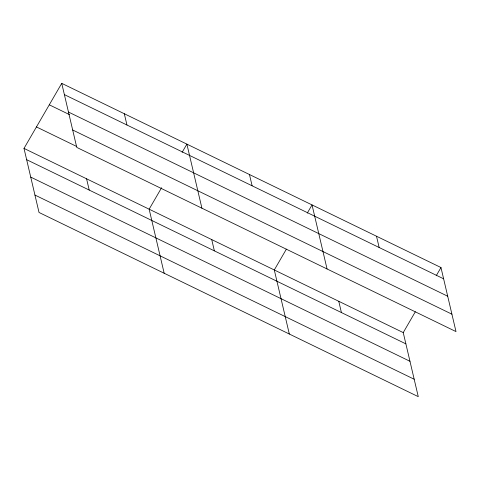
<?xml version="1.0" encoding="UTF-8"?>
<svg xmlns="http://www.w3.org/2000/svg" width="480" height="480" viewBox="0 0 480 480"><rect width="100%" height="100%" fill="white"/><g stroke="black" fill="none" stroke-linecap="round" stroke-linejoin="round"><path stroke-width="0.72" d="M415.326 311.76L403.236 332.598L418.266 396.654L39.024 212.46L24 148.404L61.734 83.346L440.976 267.54L456 331.596L76.764 147.402L61.734 83.346M161.604 187.722L149.148 209.19L164.172 273.246M182.124 152.34L186.888 144.132L201.912 208.188M286.386 249.132L274.296 269.97L289.32 334.026M307.272 213.12L312.036 204.912L327.06 268.968M436.212 275.748L440.976 267.54M64.38 94.626L443.622 278.814M68.466 112.044L447.708 296.232M49.284 104.814L69.468 114.618M72.678 129.984L451.914 314.178M36.456 126.936L76.824 146.544M24 148.404L403.236 332.598M26.646 159.684L405.882 343.872M30.732 177.102L409.968 361.29M34.938 195.048L414.18 379.236M376.506 236.226L379.152 247.5M338.766 301.284L341.412 312.564M249.462 174.522L252.108 185.796M211.722 239.58L214.368 250.86M124.314 113.736L126.954 125.016M86.574 178.8L89.22 190.074"/></g></svg>
